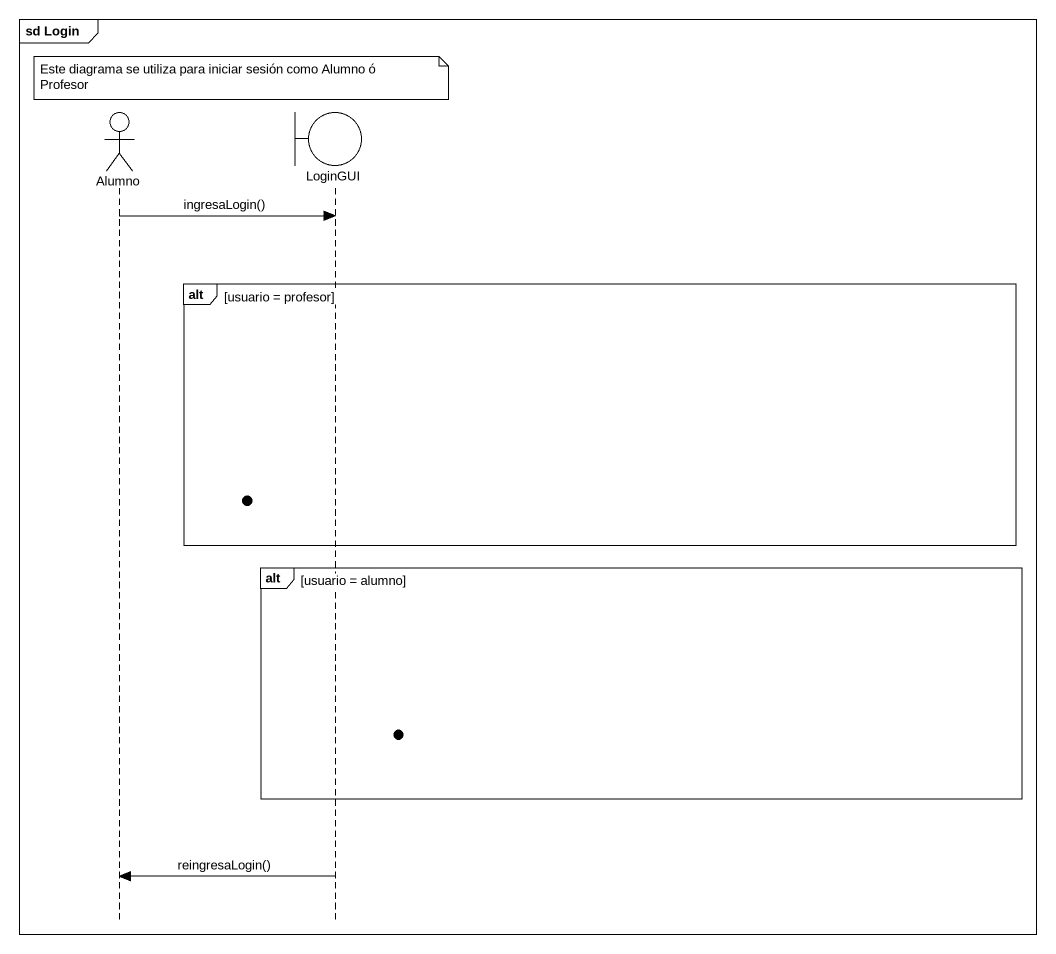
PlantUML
@startuml
mainframe sd Login
hide footbox
actor Alumno
boundary LoginGUI

note over LoginGUI : Este diagrama se utiliza para iniciar sesión como Alumno ó Profesor
Alumno -> LoginGUI : ingresaLogin()
alt usuario = profesor
end
alt usuario = alumno
end
LoginGUI -> Alumno : reingresaLogin()
@enduml
